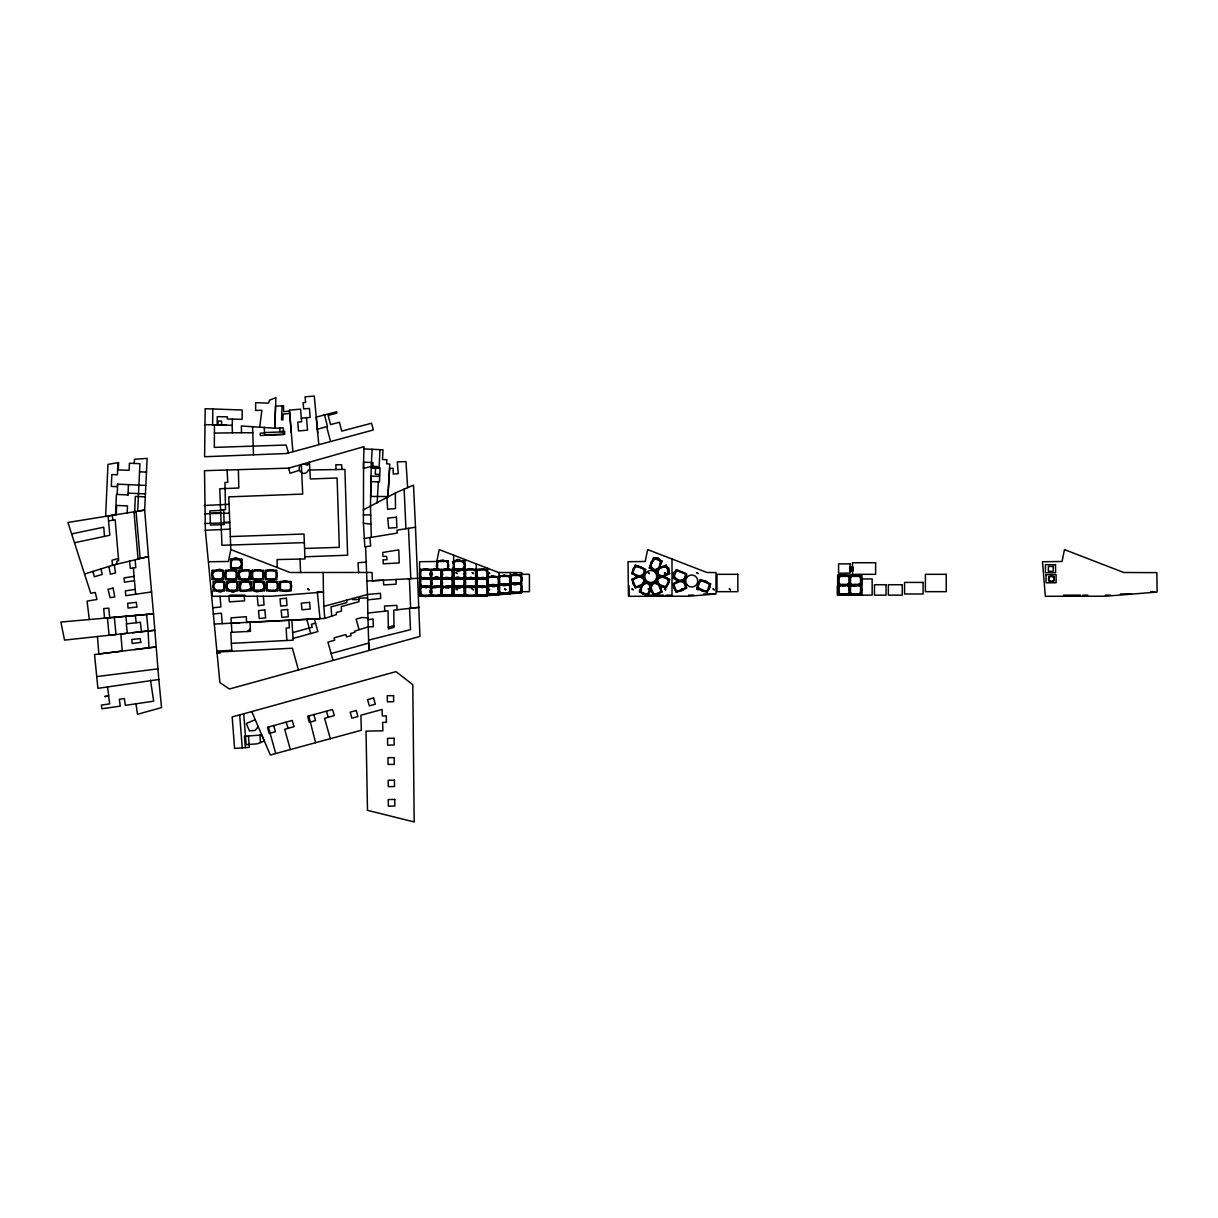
<?xml version="1.0" encoding="UTF-8"?>
<svg xmlns="http://www.w3.org/2000/svg" width="1218" height="1218" viewBox="0 0 1218 1218"><rect width="100%" height="100%" fill="white"/><g stroke="black" fill="none" stroke-linecap="round" stroke-linejoin="round"><path stroke-width="1.5" d="M363.314 509.87L396.261 492.559L413.511 485.129L415.49 527.211L396.977 530.15L397.235 533.073L369.907 537.58L370.683 546.029L364.837 546.806L363.406 523.253L363.573 462.155L372.997 462.581L372.738 468.047L375.555 468.184L375.281 474.244L379.194 474.426L379.102 476.421L371.018 476.071L370.653 496.457L387.903 496.548L389.76 464.012L386.685 463.845L386.867 459.734L382.528 459.521L382.97 449.792L363.938 448.909M288.514 452.913L286.078 445.027L214.322 447.402L214.459 424.808L212.632 424.777L212.815 408.974L205.172 408.715L204.609 456.735L286.367 453.522L373.378 429.954L371.597 423.225L341.771 431.111L339.411 422.265L330.565 424.595L328.129 415.429L336.975 413.085L336.64 411.745L316.254 417.119L318.781 444.357M415.49 527.211L419.951 636.435L229.41 689.007L219.879 682.567L205.355 530.287L204.517 470.681L288.636 468.138L363.999 446.671L363.406 468.549L371.216 466.311L372.16 449.29M204.989 424.686L218.068 424.854L218.113 421.032L221.585 421.078L221.539 424.899L232.212 425.341L232.425 419.038L242.077 419.388L242.199 410.009L212.815 408.974M217.139 424.854L217.261 416.678L227.401 416.8L227.385 418.992L232.425 419.038M292.883 451.665L289.503 411.136L283.627 411.608L283.535 405.777L282.058 405.868L281.525 419.89L282.911 419.845L283.124 414.013L289.701 413.511L291.315 432.801M127.205 512.915L127.494 505.927L116.684 505.44L116.273 514.681L105.616 516.386L107.976 464.378L118.633 462.581L118.283 469.889L129.123 470.376L129.443 463.221L139.933 463.708L137.664 511.225L144.653 510.098L147.134 458.364L134.467 459.262L134.269 463.449M117.918 462.733L117.385 474.807L111.828 474.548L111.295 486.408L117.354 486.682L117.476 484.14L145.84 485.434M115.512 514.803L116.426 494.401L128.225 494.934L128.286 493.138L145.444 493.914M128.012 494.934L128.469 484.642M134.65 511.712L135.35 496.426L145.307 496.868M117.172 494.417L117.659 484.14M371.307 537.351L370.47 506.246L371.216 466.311L371.185 467.605L379.102 467.956L379.955 449.655M387.903 496.548L387.857 497.492L389.623 468.412L393.064 468.23L393.277 474L398.256 473.711L397.312 461.866L405.975 461.576L407.634 487.611M377.489 467.879L377.55 466.555L372.799 466.372M377.138 502.897L378.341 481.917L379.453 481.963L380.107 468.001L379.102 467.956M650.351 565.335C663.49 540.442 663.643 586.3 650.397 565.335M644.094 583.041C637.79 585.401 640.394 597.399 647.458 593.927C653.685 591.446 651.128 579.54 644.063 582.996M651.051 588.568L651.112 587.624M637.684 576.342C654.37 574.987 636.923 596.348 632.675 582.234M658.344 568.334C653.137 592.801 684.958 559.701 658.375 568.364M656.685 572.308L656.73 571.47M685.764 586.025C686.404 578.154 673.387 579.692 673.676 586.756C674.3 593.942 686.099 591.75 685.78 585.188M368.597 640.105L410.512 629.66L409.507 608.391L419.114 607.31L393.795 610.157L393.947 627.3L388.375 628.96L388.024 610.812L367.821 613.08L368.887 650.29L368.658 642.723M650.397 587.624C651.097 576.479 666.551 586.497 659.395 593.273M211.612 574.135C223.001 596.135 230.111 556.154 211.612 574.135L212.252 572.612M212.693 586.178C227.827 565.959 227.827 606.397 212.693 586.178L212.815 586.985M224.919 574.135C223.96 581.504 237.023 582.204 237.282 574.942C237.053 567.695 223.914 568.38 224.965 575.749M224.995 586.985L225.071 586.178M226.076 585.371C237.464 607.356 244.59 567.375 226.076 585.371L226.35 584.594M242.412 564.528C231.024 542.528 223.914 582.509 242.412 564.528L242.138 565.304M263.788 575.749C264.824 568.364 251.715 567.71 251.471 574.942C251.73 582.204 264.808 581.504 263.834 574.135M264.991 586.985C253.603 564.985 246.493 604.981 264.991 586.985L264.352 588.507M278.267 586.985C279.318 579.616 266.194 578.931 265.95 586.178C266.224 592.999 278.115 592.999 278.389 586.178M419.631 583.407C419.159 571.409 440.018 580.758 428.569 587.167M441.449 577.073C437.536 582.402 426.665 577.028 431.385 570.983C435.252 565.624 446.26 571.09 441.418 577.043M431.857 574.835C432.969 566.994 418.596 567.025 419.631 574.835M431.979 574.028L431.263 576.358M465.093 572.369C467.331 579.22 455.562 581.747 453.309 575.551C454.481 568.715 443.748 566.279 441.16 572.43C438.952 579.296 450.767 581.854 452.944 575.612C451.771 568.715 462.52 566.126 465.139 572.353M440.901 574.028L440.977 573.236M452.106 594.217C456.354 574.013 426.087 596.47 449.807 595.967M442.515 583.407C435.45 563.508 420.606 595.861 441.449 585.645M442.636 582.6L440.779 586.223M453.005 591.095C453.34 585.051 463.007 584.092 465.139 589.497M453.355 589.512L452.944 592.755M453.979 583.285L452.274 578.809M454.101 582.478L452.274 586.132M476.451 575.566C474.35 581.367 463.51 579.707 464.484 573.191M465.443 565.38C450.31 545.162 450.34 585.63 465.398 565.38M464.484 581.747C463.495 588.279 474.396 589.954 476.451 584.138M465.398 582.524C453.492 601.799 447.128 565.639 465.139 580.925M453.172 590.365C452.122 597.703 465.261 598.282 465.398 591.095M487.794 580.94C490.184 593.501 467.194 585.051 479.1 577.911M475.751 582.524L475.827 581.732M476.497 584.153C478.75 576.86 465.824 574.744 464.439 581.747M476.725 583.361L476.801 582.554M476.497 592.724C478.735 585.416 465.855 583.315 464.439 590.319M496.929 585.508C491.524 589.801 482.77 581.321 489.621 577.134C494.995 572.825 503.78 581.351 496.898 585.462M487.093 581.321L487.17 580.514M500.217 592.618L498.482 589.771L498.71 587.365M521.502 577.119C508.089 564.985 505.714 592.785 520.954 582.478M510.159 591.309C513.783 584.32 501.055 580.666 498.756 587.38M510.753 589.771L510.829 588.964M521 582.509L522.141 579.479L521.471 577.149M522.111 580.286L522.187 579.479M848.459 576.723C843.83 571.897 833.782 578.839 839.674 584.046C844.318 588.903 854.366 581.93 848.428 576.769M837.969 579.585L837.969 581.184M861.065 578.032C846.419 565.67 846.419 595.13 861.065 582.737M849.433 579.585L849.662 581.976M849.997 587.411C846.83 593.136 855.95 597.475 859.893 593.394M850.164 590.563C851.199 583.224 838.091 582.509 837.893 589.771C838.045 597.018 851.245 596.318 850.164 588.964M861.628 590.563L861.035 587.441M634.563 567.268C625.473 577.515 651.569 580.301 643.089 568.364M668.652 583.041C670.144 576.038 657.324 573.054 656.639 580.666C656.365 587.243 668.119 589.405 668.789 582.234M699.513 581.717C693.742 586.36 702.877 594.475 707.902 590.228C713.672 585.553 704.567 577.515 699.482 581.671M259.723 427L261.855 410.268L255.628 410.466L255.658 402.686L268.569 403.112L269.528 400.174L275.923 397.616L274.735 428.188L241.347 425.98L241.484 432.725L252.781 432.801L253.481 454.816M417.896 578.276L372.388 580.773L372.069 572.46L290.128 572.506L277.141 567.481L277.125 559.564L304.972 558.955L304.881 556.778L347.617 555.225L344.907 469.402L308.245 470.026A4.446 4.446 0 0 1 306.784 472.325C301.775 476.634 295.822 467.819 301.394 464.5L302.703 494.066L228.771 496.868L230.826 549.607L228.375 561.483L208.857 561.742M840.648 593.988L839.735 594.917L838.806 593.988M861.37 575.931C857.822 572.186 864.11 582.097 861.263 584.853M223.625 576.525L223.838 575.749M238.469 573.343C245.869 596.455 260.271 558.286 238.469 573.343L238.88 572.612M251.456 587.776C244.042 564.665 229.639 602.834 251.456 587.776L250.527 589.192M265.143 573.358C262.86 580.21 274.689 582.752 276.928 576.54C279.105 569.674 267.366 567.146 265.098 573.343L265.509 572.612M419.677 581.793L419.89 581.016M430.319 573.236L430.548 572.445M431.644 584.183L431.857 583.407M441.418 594.186C447.402 577.149 416.906 591.552 436.531 596.287M442.515 574.835L441.921 576.358M440.977 590.365L441.205 589.588M452.913 568.38L453.979 566.142M453.796 566.933L454.025 564.528L452.274 561.681M452.913 594.095L453.979 591.841M453.796 592.648L454.025 590.228L452.274 587.38M465.093 566.964L465.322 566.187M464.439 573.176C465.824 566.172 478.75 568.288 476.497 575.581M464.713 589.542C462.322 596.79 475.416 598.967 476.68 591.918M465.093 592.679L465.322 591.887M487.839 592.694C490.108 585.401 477.121 583.27 475.827 590.288C474.807 597.216 486.819 598.464 488.022 591.902M498.71 578.794L498.71 581.991L500.217 584.046M509.87 578.672L510.464 577.149M849.433 588.964C850.575 583.833 858.431 583.133 861.065 587.411M632.812 569.933L633.04 569.156M678.685 581.138C704.126 574.531 658.512 562.655 678.7 581.093M709.409 588.324L709.652 587.563M290.463 589.771L290.463 588.949M633.33 573.145L632.066 573.556L632.979 572.384M650.808 589.512L650.077 591.293M631.746 573.45L635.157 565.213M642.343 577.834L645.753 569.598M639.328 591.75L643.53 581.58M649.255 567.786L653.457 557.631M647.991 595.343L652.209 585.173M657.918 571.379L662.135 561.209M655.71 583.361L659.121 575.124M666.292 587.761L669.717 579.524M672.747 577.971L676.157 569.735M683.328 582.356L686.739 574.12M696.711 587.898L700.122 579.661M707.293 592.283L710.703 584.046M1055.488 564.741L1055.595 572.734L1045.425 572.734L1045.425 564.65L1055.595 564.741M650.945 562.533L651.386 561.665M641.033 586.497L641.46 585.63M225.193 573.358L227.431 570.8M437.064 563.142C433.501 569.674 444.996 573.602 448.102 567.816M448.057 567.786C451.604 561.254 440.124 557.326 437.018 563.112M498.756 578.809C500.644 574.043 508.576 574.059 510.525 578.794M510.433 585.691C506.825 592.664 519.492 596.333 521.883 589.634C524.014 582.767 512.321 580.24 510.098 586.452L510.707 588.157M861.035 592.1L861.628 588.964M643.683 583.894L644.17 583.117M431.309 576.388C428.69 580.651 420.758 579.981 419.677 574.835M452.913 576.951L454.025 573.099L452.274 570.252M452.106 585.645C456.826 579.631 445.91 574.18 442.073 579.585C437.232 585.538 448.27 591.034 452.061 585.614M479.1 569.354C467.194 576.479 490.184 584.944 487.794 572.384M510.114 591.293L505.592 594.079L500.248 592.587M861.065 592.115L859.923 593.425M298.395 669.854L292.381 648.235L231.785 651.31L230.811 632.34L247.543 631.487L250.345 628.701L250.025 622.246L214.322 624.058M222.742 577.956L220.549 579.509M289.884 589.832C296.096 584.214 284.692 577.286 280.46 583.133C275.694 589.147 286.656 594.597 290.478 589.192M420.773 579.585L422.144 578.443M465.581 579.54L466.951 578.413M452.061 594.186L449.899 595.785M849.068 592.785L846.875 594.338M667.053 574.668L663.749 576.571M657.887 577.728L659.242 576.753M659.425 593.318C655.589 596.774 649.97 592.085 650.351 587.624M252.644 570.176L252.644 571.501M681.471 590.03L681.821 588.949M442.713 570.405L444.266 569.461M428.569 595.739C436.166 592.846 429.056 582.889 422.951 586.558C415.399 589.558 422.463 599.423 428.584 595.785M442.713 587.548L444.266 586.604M440.079 595.358L440.931 594.765M496.898 594.034L499.365 590.684L497.66 586.223M848.428 584.016L846.875 584.96M859.162 584.533L861.446 581.991L861.035 578.063M635.887 577.088L633.284 579.738L633.04 583.803M641.582 585.751L642.373 585.219M634.532 567.223L638.856 566.233L643.119 568.334M652.62 583.133L654.096 582.524M228.588 582.021L229.426 581.61M267.381 570.8L268.204 570.374M261.657 590.745L262.479 590.319M428.569 578.596L429.391 578.185M445.362 570.039L446.184 569.613M432.786 578.443L435.45 577.53M422.144 587.015L422.966 586.604M443.443 578.443L444.266 578.032M432.786 587.015L434.506 586.284M478.293 569.811L483.851 569.034L487.839 572.353M439.241 595.785L440.185 595.298M466.951 586.969L467.773 586.558M451.543 595.237L448.985 596.089L449.868 595.739M496.929 594.079C483.927 600.52 485.982 578.108 497.629 586.254M635.918 577.134L637.699 576.388M258.246 726.75L255.004 730.465L249.401 730.876L246.325 723.538L255.232 719.686M631.868 579.22L642.038 575.003M655.832 569.293L666.002 565.076M635.461 587.883L645.616 583.666M659.425 577.956L669.58 573.739M649.377 584.868L657.613 581.458M672.869 583.742L683.024 579.54M653.761 595.465L661.998 592.055M676.462 592.405L686.617 588.203M243.722 713.809L232.166 716.884L234.602 748.461L245.351 747.624L244.468 736.205L261.763 735.017L264.336 741.001L257.272 743.817L246.143 744.685L243.722 713.809L395.957 671.62L412.78 684.653L414.196 821.952L367.486 810.335L366.024 731.104L382.924 730.815L382.604 722.381L386.395 722.304L386.334 715.94L382.345 715.986L382.087 709.485L360.909 715.225L361.35 730.252L270.305 755.008L251.806 711.632M676.279 571.349L677.101 571.029M706.349 590.989L707.171 590.669M241.575 570.374L242.473 570.07M254.897 570.374L255.78 570.07M274.08 591.05L274.979 590.745M287.387 591.05L288.285 590.745M439.759 560.889L440.642 560.584M433.623 569.461L434.506 569.156M456.43 569.385L457.329 569.08M428.584 587.213L422.113 586.787L419.601 582.6M456.43 577.956L457.329 577.652M479.116 577.956L483.851 577.606L487.839 580.925M456.43 586.528L457.329 586.208M439.363 595.724L420.073 596.302L419.586 590.304L419.586 561.711L436.79 561.483L439.241 549.607L498.558 572.506L521.715 572.597L521.715 592.861L480.44 596.211L437.292 596.211L438.45 596.028M479.116 586.528L480.958 586.025M472.493 595.998L473.376 595.693M841.242 575.779L843.1 575.322M841.273 585.203L842.156 584.884M677.787 581.23L678.7 580.925M299.323 470.315L290.021 473.269L288.636 468.138M84.773 573.937L114.279 564.787L148.459 556.641L144.653 510.098L67.934 522.461L90.756 593.318L95.248 592.496L96.953 599.484L87.072 601.098L89.31 619.52L153.514 613.842L148.459 556.641L137.482 558.895M273.7 725.593L275.405 731.714L269.178 733.449L267.458 727.329L292.153 720.432L294.101 726.644L284.677 729.323L290.341 749.572M313.772 714.479L315.538 720.569L309.357 722.381L307.591 716.291L332.484 709.531L334.371 715.529L324.551 718.346L330.352 738.687M75.044 542.634L109.803 535.265L108.554 520.939L115.162 519.781L118.45 558.453L112.01 560.25L112.452 565.365M250.025 622.246L314.381 618.957L315.538 623.144L311.412 624.301L312.234 627.209L292.655 632.614M332.971 660.247L327.931 642.099L334.706 640.211L334.067 637.836L345.897 634.548L346.567 636.907L351.089 635.659L350.51 633.527L354.925 632.294L354.605 631.168L368.217 626.859L373.332 626.737L373.089 619.003L368.019 619.673M239.702 622.748L231.268 623.19L231.009 617.876L246.295 616.689L246.615 622.413L324.749 618.424L336.442 614.603L336.351 612.502L341.497 611.055L341.329 606.564L359.021 601.662L358.884 598.19L367.577 597.886L365.583 546.699M231.359 643.348L293.142 640.166L293.036 638.476L317.883 631.579L315.538 623.144M331.129 653.548L368.658 643.134M324.704 617.876L323.851 606.381L367.531 594.475L380.473 593.318L380.686 598.48L367.623 599.895L367.821 613.08M317.715 432.801L317.365 429.162L327.505 426.498L324.551 415.292L323.394 415.247M388.298 627.179L394.069 625.671M114.736 564.68L117.476 563.98M681.517 581.26L682.385 581.062M72.319 533.758L103.743 527.211L104.504 536.407M229.151 570.07L230.095 569.872M217.002 581.306L217.946 581.108M245.351 580.012L246.295 579.829M270.259 581.306L272.162 581.047M233.186 591.248L234.13 591.05M457.329 560.508L458.257 560.326M460.191 570.45L461.135 570.268M468.671 569.111L470.574 568.852M448.041 579.098L448.985 578.915M460.191 579.022L461.135 578.839M471.549 579.052L472.493 578.87M491.356 576.434L492.3 576.251M448.041 587.67L448.985 587.472M471.549 587.624L472.493 587.426M491.356 585.005L492.3 584.823M505.592 585.462L506.521 585.264M505.592 594.019L506.521 593.836M853.62 575.505L854.564 575.322M856.498 594.841L857.442 594.643M364.03 538.554L369.907 537.58M135.076 559.488L135.807 567.618L133.356 567.969L135.213 589.345L125.302 590.943L125.804 595.678L151.626 591.933M134.193 576.327L124.069 577.895L124.403 582.204L134.422 580.727M107.488 686.83L108.813 695.935L104.626 696.529L108.585 696.194L109.696 703.882L101.398 705.085L101.886 708.769L120.278 706.105L119.303 699.284L124.373 698.553L125.347 705.359L153.666 701.187L150.499 680.116M133.356 567.969L130.356 568.41L129.473 560.919M134.635 649.575L156.193 646.91L153.514 613.842L104.535 618.165L103.713 608.589L108.767 608.163L109.711 617.709M135.974 703.837L137.497 714.296L161.537 707.582L158.827 679.492L97.912 688.337L96.724 676.599L157.975 668.865M89.31 619.52L60.9 622.063L64.539 640.105L127.388 633.269L126.276 623.89L140.359 622.246L141.471 631.716L154.853 630.254L120.856 633.984L122.242 651.097L98.856 653.99L97.44 636.512M132.458 632.721L141.471 631.716M212.648 607.812L220.9 606.96L220.032 596.257L211.658 596.302M213.257 613.979L221.387 613.172L222.209 623.631M289.701 413.511L289.412 410.101L300.572 409.172L301.318 418.139L310.164 417.393L309.418 408.441L303.663 408.898L303.13 402.671L305.581 402.458L305.094 396.809L314.259 396.048L317.365 429.162M323.196 572.643L323.44 592.055L272.025 596.211L220.032 596.257M677.984 570.816L678.898 570.755M245.351 747.624L249.325 747.319L248.472 736.068M366.511 562.107L358.031 562.716L358.64 572.764M654.903 570.526L655.741 570.466M396.154 579.448L396.017 584.229L383.624 584.899L383.442 580.164L367.288 581.047M256.724 569.872L257.698 569.811M244.574 581.108L245.534 581.047M271.979 580.012L270.046 580.012M458.257 568.882L459.232 568.821M436.425 579.159L437.384 579.098M258.855 591.309L259.815 591.248M503.658 575.322L504.617 575.261M424.808 586.102L425.767 586.041M425.767 587.731L426.726 587.67M515.001 582.98L515.96 582.904M481.917 587.655L482.891 587.594M436.425 596.348L437.506 596.226M447.067 596.302L448.848 596.15M460.191 596.15L458.257 596.15M470.574 596.257L471.549 596.196M493.275 595.008L494.234 594.947M220.96 510.418L209.922 510.875L210.455 525.034L224.158 524.593L223.701 510.327L220.945 509.794L225.528 509.581L224.965 482.495L227.812 482.328L227.035 470.102M637.912 586.741L638.856 586.68M247.543 631.487L250.497 631.32L250.345 628.701M282.058 405.868L275.572 406.218L274.735 428.188L283.276 427.868L283.566 434.628L260.302 435.526L260.21 433.212L264.519 433.045L264.595 434.902L284.738 434.11L284.647 431.294L279.942 431.476L279.836 428.005M314.381 618.957L320.029 618.653L317.35 592.542M408.121 578.809L410.831 578.657L408.487 528.323M216.865 651.082L231.709 650.305M216.987 652.072L231.785 651.31M217.078 653.122L220.321 652.955L220.245 651.904M230.035 529.13L205.355 530.287M204.274 505.485L229.075 504.313M210.014 513.204L220.686 512.687L219.758 488.722L238.819 488.022L238.378 469.798M224.188 522.294L229.76 522.05M264.291 427.259L264.504 432.588L283.444 431.842M230.324 536.559L304.013 534.017L304.881 556.778M358.929 599.454L352.961 599.667L352.657 598.54M229.791 522.72L205.035 523.496M304.348 542.634L221.965 545.299L220.686 512.687M304.652 548.45L339.32 547.339L337.097 478.004L310.377 478.978L309.418 462.231M204.609 513.783L229.41 513.174M214.414 433.075L241.484 432.725M363.36 514.909L370.698 514.864M230.781 559.032L241.773 559.032M437.064 560.767L448.057 560.767M453.735 560.691L464.728 560.691M230.781 568.41L241.773 568.41M420.271 569.339L452.578 569.339M453.735 569.263L464.728 569.263M465.078 569.293L476.071 569.293M476.421 569.278L487.428 569.278M212.252 570.252L223.244 570.252M225.558 570.252L236.566 570.252M238.88 570.252L249.873 570.252M252.202 570.252L263.195 570.252M265.509 570.252L276.516 570.252M431.385 570.039L452.106 570.039L452.106 578.032M453.735 570.07L464.728 570.07M519.949 574.317L529.419 574.317L529.419 591.674L519.949 591.674M510.464 574.789L521.471 574.789M499.121 575.703L510.114 575.703M838.578 575.703L849.57 575.703M850.027 575.703L861.035 575.703M487.779 576.632L498.771 576.632M453.735 577.834L464.728 577.834M465.078 577.865L476.071 577.865M476.421 577.834L487.428 577.834M420.271 577.911L452.578 577.911M431.385 578.611L441.464 578.611L441.464 586.589L431.385 586.589M442.043 578.611L452.106 578.611L452.106 586.589L442.043 586.589M420.271 578.717L452.578 578.717M453.735 578.641L464.728 578.641M465.078 578.672L476.071 578.672M476.421 578.657L487.428 578.657M862.679 578.946L872.149 578.946L872.149 595.145L837.405 595.145L837.405 585.888M212.252 579.631L223.244 579.631M225.558 579.631L236.566 579.631M238.88 579.631L249.873 579.631M252.202 579.631L263.195 579.631M265.509 579.631L276.516 579.631M213.409 581.488L224.401 581.488M226.715 581.488L237.723 581.488M240.037 581.488L251.03 581.488M253.359 581.488L264.352 581.488M266.666 581.488L277.674 581.488M279.988 581.488L290.98 581.488M510.464 583.346L521.471 583.346M510.464 584.168L521.471 584.168M499.121 584.275L510.114 584.275M487.779 585.188L498.771 585.188M499.121 585.082L510.114 585.082M838.578 585.082L849.57 585.082M850.027 585.082L861.035 585.082M487.779 586.01L498.771 586.01M420.271 586.482L452.578 586.482M453.735 586.406L464.728 586.406M465.078 586.437L476.071 586.437M476.421 586.406L487.428 586.406M431.385 587.167L441.464 587.167L441.464 595.16L438.221 595.1M442.043 587.167L452.106 587.167L452.106 595.16M453.735 587.213L464.728 587.213M465.078 587.243L476.071 587.243M476.421 587.213L487.428 587.213M420.271 587.289L452.578 587.289M213.409 590.867L224.401 590.867M226.715 590.867L237.723 590.867M240.037 590.867L251.03 590.867M253.359 590.867L264.352 590.867M266.666 590.867L277.674 590.867M279.988 590.867L290.98 590.867M317.213 591.674L321.004 591.674M1150.873 591.674L1154.664 591.674M510.464 592.724L521.471 592.724M499.121 593.653L510.114 593.653M506.262 593.988L488.235 593.882L488.235 585.888L498.314 585.888L498.314 593.882M703.562 593.988L714.677 593.988M1120.393 593.988L1131.507 593.988M487.779 594.567L498.771 594.567M838.578 594.46L849.57 594.46M850.027 594.46L861.035 594.46M442.85 595.039L452.913 595.039M464.271 587.091L464.271 595.084L454.192 595.084L454.192 587.091M229.852 595.145L245.001 595.145M431.385 595.16L455.319 595.145M457.633 595.145L464.241 595.145M480.212 595.145L485.419 595.145M646.682 595.145L663.734 595.145M666.048 595.145L671.011 595.145M688.627 595.145L693.834 595.145M1063.512 595.145L1080.564 595.145M1082.878 595.145L1087.841 595.145M1105.457 595.145L1110.664 595.145M420.271 595.861L453.385 595.739M453.735 595.785L464.728 595.785M465.078 595.815L476.071 595.815M476.421 595.785L487.428 595.785M218.068 424.854L221.539 424.899M214.459 424.808L226.198 424.975M370.911 481.567L378.341 481.917M139.537 471.792L146.495 472.112M663.551 586.741L660.75 586.178M703.608 591.202L704.552 591.263M854.564 585.462L855.538 585.523M442.56 560.341L443.519 560.402M459.232 570.511L457.329 570.268M425.767 568.897L426.726 568.958M481.917 577.393L483.835 577.652M470.574 577.423L471.549 577.484M436.425 577.469L437.384 577.53M446.108 579.098L447.067 579.159M493.275 584.762L494.234 584.823M447.067 586.041L448.041 586.102M503.658 594.019L504.617 594.095M218.905 581.047L220.808 581.306M447.889 596.226L444.235 595.237M424.808 596.226L425.767 596.302M639.587 576.144L642.206 576.753M680.588 580.681L681.517 580.742M646.545 582.432L647.352 582.524M363.406 523.253L370.957 524.182M843.1 585.462L841.273 584.96M448.041 568.958L448.985 569.156M516.934 582.98L517.878 583.163M502.714 585.264L503.658 585.462M471.549 586.056L473.376 586.558M445.164 587.472L446.108 587.67M480.014 595.967L480.958 596.165M445.971 595.922L446.915 596.104M245.351 569.872L246.295 570.07M273.137 581.108L274.08 581.306M256.952 591.05L257.881 591.248M655.741 582.493L656.563 582.691M860.563 593.075L861.035 594.795L859.649 593.988M643.409 594.156L644.17 594.399M701.751 590.715L702.664 591.019M841.273 594.338L842.156 594.643M479.116 578.535L480.014 578.839M472.493 577.682L473.376 577.987M456.43 578.52L457.329 578.839M444.266 578.596L445.164 578.915M456.43 587.091L457.329 587.396M438.328 586.284L439.226 586.604M272.923 570.07L273.806 570.374M259.601 570.07L260.5 570.374M233.475 568.288L234.374 568.593M230.309 591.05L227.857 589.801M216.104 590.745L217.002 591.05M303.708 463.845L307.53 465.169L308.961 462.338M230.826 549.607L277.141 567.481M653.761 557.494L661.998 560.904M676.462 569.613L686.617 573.815M700.426 579.54L710.581 583.742M649.377 568.09L657.613 571.501M672.869 578.276L683.024 582.478M696.833 588.203L706.988 592.405M635.461 565.076L645.616 569.293M659.425 575.003L669.58 579.22M631.868 573.739L642.038 577.956M655.832 583.666L666.002 587.883M643.835 581.458L652.072 584.868M639.45 592.055L647.687 595.465M654.812 594.232L653.244 593.394M705.664 581.23L706.531 581.656M640.714 566.781L641.582 567.207M851.9 593.912L852.737 594.338M507.419 584.396L508.241 584.807M484.734 577.956L487.428 580.194M484.734 586.528L485.556 586.954M422.144 578.185L422.966 578.596M455.608 595.237L456.43 595.663M432.786 586.741L433.623 587.167M443.443 595.313L444.266 595.739M422.144 586.741L422.966 587.167M433.623 595.739L432.055 594.795M261.657 581.61L262.479 582.021M254.06 579.098L254.897 579.509M648.128 582.767L649.468 583.65M700.883 590.273L698.279 587.655M676.112 579.814L676.919 580.362M659.075 585.219L659.882 585.751M519.599 583.894L520.954 585.021M500.248 584.016C504.45 588.507 514.179 582.904 509.611 577.378M446.184 561.315L448.057 563.142M474.944 570.359L476.071 571.653M488.905 584.944L487.779 583.65M466.205 594.749L465.078 593.455M454.862 586.147L453.355 584.107M276.532 582.554L277.674 583.848M667.053 578.291L668.469 580.575M475.568 579.54L476.451 580.971M476.923 585.538L476.055 584.107M475.568 588.111L476.451 589.542M465.581 576.997L464.713 575.566M476.923 594.11L476.055 592.679M465.581 585.569L464.713 584.138M464.225 588.081L465.443 591.095M223.899 583.163L224.782 584.594M441.571 584.929L440.977 583.407M650.945 590.426L651.386 591.293M683.328 579.661L686.739 587.898M666.292 565.213L669.717 573.45M672.747 584.046L676.157 592.283M655.71 569.598L659.121 577.834M657.918 581.58L662.135 591.75M649.255 585.173L653.457 595.343M642.343 575.124L645.753 583.361M631.746 579.524L635.157 587.761M286.2 722.304L288.148 728.516M326.439 711.403L328.327 717.402M521.837 586.452L522.065 587.243M509.87 588.842L510.098 589.619M498.756 590.547L498.451 588.964M487.17 590.684L487.398 591.461M465.093 563.797L465.322 564.589M465.093 580.94L465.443 582.524M453.751 563.751L453.979 564.543M453.751 589.466L453.979 590.243M430.548 575.612L430.243 574.028M419.677 591.963L419.89 592.755M278.039 584.594L278.267 585.371M266.3 587.761L265.996 586.178M250.253 573.358L250.482 574.15M238.286 575.749L238.515 576.525M239.444 586.985L239.672 587.761M359.005 629.447L356.128 619.125L361.974 617.496L367.973 617.937M310.697 633.573L306.769 619.323M275.725 753.531L268.386 727.085M100.85 568.958L102.312 574.378L94.319 576.784L92.888 571.409M326.652 426.711L330.504 441.266M315.629 742.691L308.748 715.94M656.73 581.488L656.944 582.311M640.744 591.111L640.47 589.299M108.889 566.461L110.381 574.241L115.527 573.008L114.279 564.787M117.095 564.071L116.761 561.178L118.633 560.676L118.45 558.453M135.35 615.44L136.203 622.733M125.835 616.293L126.718 623.844M644.687 579.844L644.779 580.666M112.33 515.305L112.863 520.162M96.724 676.599L94.532 654.523L156.193 646.91L158.827 679.492M257.211 596.241L258.109 605.666L264.062 605.041L263.362 596.257M146.586 614.466L148.185 631M114.34 617.298L115.984 634.502L109.087 635.263L107.428 617.922M509.794 579.479L509.87 580.27M488.022 581.732L488.098 582.524M465.367 573.145L465.443 573.952M464.408 573.982L464.484 574.789M228.877 596.211L229.41 601.875L244.559 600.824L244.239 596.12M108.113 515.975L108.554 520.939M301.318 418.139L301.638 421.793L297.771 422.144L298.517 430.944L307.545 430.182L306.51 417.698M140.146 558.362L136.051 511.484L134.026 511.804L138.03 558.773M135.213 589.345L135.609 594.277M239.672 714.875L242.245 747.867M341.953 469.387L341.619 464.758L335.803 464.728L336.107 469.539M259.891 735.154L260.454 742.554M331.707 615.927L331.052 606.899L346.795 602.606L346.688 600.154M323.851 606.381L323.44 592.055M685.719 575.992L685.78 576.83M632.721 570.74L632.781 571.562M291.878 620.099L293.036 638.476M397.144 609.792L396.885 605.361L384.523 606.031L384.736 611.177M386.974 497.934L387.628 509.261L395.5 508.561L395.332 493.123M148.094 631L148.992 647.809M286.824 640.501L286.169 628.031L289.351 627.879L288.955 620.251M231.359 623.19L231.831 632.279M299.978 559.077L300.602 572.551M404.132 489.134L405.929 528.734M409.4 578.733L410.649 608.284M232.105 425.341L232.425 432.801M252.568 426.62L252.781 432.801M367.577 597.886L367.623 599.789M861.963 595.145L861.963 575.003L837.649 575.003L837.649 595.145M861.263 585.31L861.263 594.232M853.163 567.36L853.163 568.745M853.163 569.445L853.163 570.831M849.799 575.931L849.799 584.853M849.799 585.31L849.799 594.232M849.692 567.36L849.692 568.745M849.692 569.445L849.692 570.831M838.334 575.931L838.334 584.853M838.334 585.31L838.334 594.232M672.001 559.001L672.001 596.226M628.99 585.888L628.99 595.145M521 584.046L521 592.039L510.936 592.039L510.936 584.046M510.357 572.551L510.357 593.79M509.657 584.381L509.657 576.403L499.578 576.403L499.578 584.381M499.015 572.506L499.015 594.704M487.672 568.288L487.672 595.632M487.535 576.86L487.535 594.338M486.956 587.106L486.956 595.084L476.893 595.084L476.893 587.106M476.314 563.919L476.314 596.241M476.192 569.506L476.192 595.556M475.614 587.122L475.614 595.115L465.535 595.115L465.535 587.122M464.971 559.534L464.971 596.241M464.271 569.385L464.271 561.391L454.192 561.391L454.192 569.385M453.629 555.149L453.629 596.135M453.492 560.935L453.492 595.556M452.807 569.567L452.807 595.632M448.285 561.011L448.285 569.917M447.6 569.461L447.6 561.468L437.521 561.468L437.521 569.461M442.149 569.567L442.149 595.632M441.464 570.039L441.464 578.032M441.342 569.567L441.342 595.632M436.82 561.011L436.82 569.917M431.492 569.567L431.492 595.632M430.807 578.032L430.807 570.039L420.728 570.039L420.728 578.032M430.685 569.567L430.685 595.632M420.575 591.446L420.575 595.145M420.043 569.567L420.043 595.632M291.209 581.717L291.209 590.639M279.759 581.717L279.759 590.639M277.902 581.717L277.902 590.639M276.745 570.481L276.745 579.403M266.438 581.717L266.438 590.639M265.28 570.481L265.28 579.403M264.58 581.717L264.58 590.639M263.423 570.481L263.423 579.403M253.116 581.717L253.116 590.639M251.959 570.481L251.959 579.403M251.273 581.717L251.273 590.639M250.116 570.481L250.116 579.403M242.001 559.26L242.001 568.167M239.809 581.717L239.809 590.639M238.652 570.481L238.652 579.403M237.952 581.717L237.952 590.639M236.794 570.481L236.794 579.403M230.537 559.26L230.537 568.167M226.487 581.717L226.487 590.639M225.33 570.481L225.33 579.403M224.645 581.717L224.645 590.639M223.473 570.481L223.473 579.403M213.18 581.717L213.18 590.639M212.16 591.446L212.16 595.145M212.023 570.481L212.023 579.403M660.004 585.63A7.369 7.369 0 0 1 660.932 588.355M383.244 559.899L383.198 563.797L399.23 562.944L398.773 549.881L382.665 552.47L382.97 556.428L386.608 556.382L387.019 559.701L383.244 559.899M647.656 549.607L645.205 561.483L628.001 561.711L628.488 596.302L688.855 596.211L716.001 594.003L716.001 572.551L706.973 572.506L647.656 549.607M1064.486 549.607L1062.035 561.483L1042.517 561.742L1045.318 596.302L1105.685 596.211L1157.1 592.055L1156.872 572.643L1123.803 572.506L1064.486 549.607M838.928 575.003C839.126 578.672 842.201 573.343 838.928 575.003M252.293 588.949L253.42 589.771L252.293 588.949M307.865 588.949L308.991 589.771L307.865 588.949M456.08 572.749L457.192 573.556L456.08 572.749M456.08 588.949L457.192 589.771L456.08 588.949M472.279 572.749L473.406 573.556L472.279 572.749M472.279 588.949L473.406 589.771L472.279 588.949M488.494 572.749L489.621 573.556L488.494 572.749M488.494 588.949L489.621 589.771L488.494 588.949M504.709 588.949L505.835 589.771L504.709 588.949M520.908 588.949L522.035 589.771L520.908 588.949M632.066 588.949L633.193 589.771L632.066 588.949M648.28 572.749L649.407 573.556L648.28 572.749M648.28 588.949L649.407 589.771L648.28 588.949M664.495 572.749L665.622 573.556L664.495 572.749M664.495 588.949L665.622 589.771L664.495 588.949M696.909 572.749L698.036 573.556L696.909 572.749M696.909 588.949L698.036 589.771L696.909 588.949M713.124 588.949L714.25 589.771L713.124 588.949M729.338 588.949L730.45 589.771L729.338 588.949M635.629 565.898L632.568 573.282L641.871 577.134L644.931 569.75L635.629 565.898M644.002 582.28L640.15 591.583L647.534 594.643L651.386 585.34L644.002 582.28M653.929 558.316L650.077 567.618L657.461 570.679L661.313 561.376L653.929 558.316M659.577 575.825L656.532 583.209L665.835 587.061L668.895 579.677L659.577 575.825M676.614 570.42L673.569 577.804L682.872 581.656L685.932 574.287L676.614 570.42M700.578 580.347L697.518 587.731L706.836 591.583L709.896 584.214L700.578 580.347M1046.003 574.713L1046.049 582.828L1056.128 582.752L1056.067 574.713L1046.049 574.698M1049.109 577.149L1048.911 577.423A2.893 2.893 0 0 0 1048.911 580.453L1051.378 581.839L1053.844 580.453A2.893 2.893 0 0 0 1053.844 577.423L1051.378 576.038L1049.109 577.149M641.871 575.825L632.568 579.677L635.629 587.061L644.931 583.209L641.871 575.825M665.835 565.898L656.532 569.75L659.577 577.134L668.895 573.282L665.835 565.898M657.461 582.28L650.077 585.34L653.929 594.643L661.313 591.583L657.461 582.28M682.872 580.347L673.569 584.214L676.614 591.583L685.932 587.731L682.872 580.347M373.545 697.944L367.577 699.665L369.358 705.892L375.327 704.171L373.545 697.944M356.25 710.505L350.205 712.165L351.865 718.209L357.909 716.549L356.25 710.505M113.076 588.096L108.021 589.299L110.107 597.657L114.766 596.942L113.076 588.096M140.74 642.388L132.183 643.53L131.788 639.48L140.283 638.597L140.74 642.388M136.766 607.036L128.027 608.071L127.692 603.321L136.416 602.331L136.766 607.036M264.778 609.929L258.521 610.599L259.236 618.546L265.661 617.876L264.778 609.929M396.429 517.208L387.72 518.092L388.709 528.14L396.87 527.607L396.429 517.208M309.57 602.377L301.318 603.169L301.973 609.807L310.209 609.03L309.57 602.377M287.631 609.502L281.145 610.111L281.845 617.359L288.331 616.765L287.631 609.502M286.413 598.251L280.064 598.784L280.658 606.062L287.006 605.529L286.413 598.251M393.551 695.615L387.263 695.752L387.4 701.857L393.688 701.72L393.551 695.615M394.739 799.45L388.222 799.587L388.375 806.164L394.876 806.027L394.739 799.45M394.084 738.26L387.552 738.352L387.644 745.111L394.175 745.02L394.084 738.26M394.434 780.205L388.253 780.251L388.298 786.615L394.48 786.569L394.434 780.205M394.267 757.642L387.994 757.672L388.024 764.432L394.297 764.402L394.267 757.642M241.316 559.717L231.237 559.717L231.237 567.71L241.316 567.71L241.316 559.717M875.62 562.731L852.463 562.731L852.463 574.317L875.62 574.317L875.62 562.731M850.149 563.888L838.578 563.888L838.578 573.145L850.149 573.145L850.149 563.888M1053.235 566.431L1048.363 566.431L1048.363 571.303L1053.235 571.303L1053.235 566.431M851.306 567.36L849.92 567.36L849.92 568.745L851.306 568.745L851.306 567.36M852.935 567.36L851.534 567.36L851.534 568.745L852.935 568.745L852.935 567.36M851.306 569.445L849.92 569.445L849.92 570.831L851.306 570.831L851.306 569.445M852.935 569.445L851.534 569.445L851.534 570.831L852.935 570.831L852.935 569.445M464.271 569.963L454.192 569.963L454.192 577.956L464.271 577.956L464.271 569.963M475.614 569.994L465.535 569.994L465.535 577.987L475.614 577.987L475.614 569.994M486.956 569.963L476.893 569.963L476.893 577.956L486.956 577.956L486.956 569.963M222.787 570.953L212.708 570.953L212.708 578.946L222.787 578.946L222.787 570.953M236.094 570.953L226.03 570.953L226.03 578.946L236.094 578.946L236.094 570.953M249.416 570.953L239.337 570.953L239.337 578.946L249.416 578.946L249.416 570.953M262.738 570.953L252.659 570.953L252.659 578.946L262.738 578.946L262.738 570.953M276.044 570.953L265.981 570.953L265.981 578.946L276.044 578.946L276.044 570.953M737.834 574.317L716.991 574.317L716.991 591.674L737.834 591.674L737.834 574.317M946.249 574.317L925.406 574.317L925.406 591.674L946.249 591.674L946.249 574.317M521 575.475L510.936 575.475L510.936 583.468L521 583.468L521 575.475M849.113 576.388L839.035 576.388L839.035 584.381L849.113 584.381L849.113 576.388M860.563 576.388L850.499 576.388L850.499 584.381L860.563 584.381L860.563 576.388M1053.814 576.51L1048.942 576.51L1048.942 581.367L1053.814 581.367L1053.814 576.51M498.314 577.317L488.235 577.317L488.235 585.31L498.314 585.31L498.314 577.317M430.807 578.611L420.728 578.611L420.728 586.589L430.807 586.589L430.807 578.611M464.271 578.535L454.192 578.535L454.192 586.513L464.271 586.513L464.271 578.535M475.614 578.565L465.535 578.565L465.535 586.543L475.614 586.543L475.614 578.565M486.956 578.535L476.893 578.535L476.893 586.528L486.956 586.528L486.956 578.535M223.945 582.189L213.866 582.189L213.866 590.167L223.945 590.167L223.945 582.189M237.251 582.189L227.187 582.189L227.187 590.167L237.251 590.167L237.251 582.189M250.573 582.189L240.494 582.189L240.494 590.167L250.573 590.167L250.573 582.189M263.895 582.189L253.816 582.189L253.816 590.167L263.895 590.167L263.895 582.189M277.202 582.189L267.138 582.189L267.138 590.167L277.202 590.167L277.202 582.189M290.523 582.189L280.444 582.189L280.444 590.167L290.523 590.167L290.523 582.189M923.092 582.417L904.563 582.417L904.563 593.988L923.092 593.988L923.092 582.417M886.049 584.731L874.463 584.731L874.463 595.145L886.049 595.145L886.049 584.731M902.249 584.731L888.364 584.731L888.364 595.145L902.249 595.145L902.249 584.731M509.657 584.96L499.578 584.96L499.578 592.953L509.657 592.953L509.657 584.96M849.113 585.767L839.035 585.767L839.035 593.76L849.113 593.76L849.113 585.767M860.563 585.767L850.499 585.767L850.499 593.76L860.563 593.76L860.563 585.767M430.807 587.167L420.728 587.167L420.728 595.16L430.807 595.16L430.807 587.167M687.47 585.264A6.014 6.014 0 0 0 697.549 582.569A6.014 6.014 0 0 0 690.164 575.185A6.014 6.014 0 0 0 687.47 585.264M646.469 580.742A6.014 6.014 0 0 0 656.548 578.032A6.014 6.014 0 0 0 649.164 570.663A6.014 6.014 0 0 0 646.469 580.742"/></g></svg>
